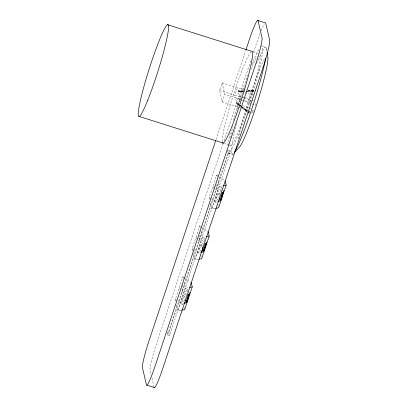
<?xml version="1.0" encoding="UTF-8"?>
<svg xmlns="http://www.w3.org/2000/svg" width="408" height="408" viewBox="0 0 408 408"><rect width="100%" height="100%" fill="white"/><g stroke="black" fill="none" stroke-linecap="round" stroke-linejoin="round"><path stroke-width="0.31" stroke-dasharray="2.04 1.53" d="M227.486 149.991L227.486 152.414L228.679 153.204L232.499 154.413L233.381 153.49M227.96 150.144L229.393 150.598L229.393 153.015L230.056 153.454L169.407 335.468L167.494 334.861L167.101 333.147M249.028 110.69L248.946 113.347L249.268 113.801L247.855 112.557M222.095 82.87L224.737 94.304L240.016 99.144L237.502 106.682L222.222 101.847L219.581 90.413L222.095 82.87L237.374 87.71L246.345 89.755M222.222 101.847L224.737 94.304M216.102 139.444L245.718 50.567M219.581 90.413L234.86 95.253L237.374 87.71M223.14 143.677L156.657 343.194A24.149 2.264 -72.4 0 0 150.108 370.112L151.235 375.013M224.145 140.653L250.94 60.241M253.562 52.382L257.188 41.499A24.149 2.264 -72.4 0 1 260.039 33.451M175.695 301.267L175.272 299.431L182.809 276.803L183.809 277.522M192.8 250.971L192.234 248.518L199.777 225.889L208.264 231.999M209.625 199.446L209.202 197.61L216.74 174.981L218.739 176.419M179.734 289.257L180.112 288.125M196.508 238.915L197.074 237.216M213.476 188.001L214.042 186.303M198.966 237.334L199.752 234.967M216.52 184.645L215.73 187.017L220.249 190.266L221.233 187.303L221.921 187.797L219.647 194.621M167.494 334.861L228.414 152.041M169.407 335.468L168.744 332.607L229.393 150.598M180.994 310.289L177.908 310.865L185.451 288.237L184.064 282.234M198.579 259.259L194.876 259.952L202.414 237.323L200.899 230.75M214.924 208.463L211.839 209.039L219.376 186.415L217.862 179.841M250.624 102.189L249.808 98.659L252.322 91.117L246.942 89.893M219.392 195.723C218.657 197.171 218.576 199.849 216.719 200.262L216.556 200.129C215.332 198.4 220.147 192.209 218.101 192.841L216.281 197.365L215.444 201.287A5.528 1.479 -69.1 0 0 215.852 202.475L216.526 202.368L217.546 201.18M251.374 112.256L253.108 112.955L254.077 110.053M184.819 299.395L185.15 298.483M184.656 299.855L183.605 301.747L182.631 301.956C181.407 300.222 186.221 294.035 184.171 294.663L182.356 299.186L181.514 303.108A5.528 1.479 -69.1 0 0 181.927 304.302L182.595 304.19L183.62 303.001M201.103 250.063L200.287 251.068L199.594 251.042C198.37 249.308 203.184 243.122 201.139 243.749L199.318 248.278L198.482 252.195A5.528 1.479 -69.1 0 0 198.89 253.388L199.558 253.276L200.583 252.093M219.376 186.415L222.462 185.839M202.414 237.323L205.499 236.747M185.451 288.237L188.537 287.66M242.627 91.433L238.318 91.805L242.643 91.504M248.166 90.959L255.551 90.321M243.26 91.463L245.728 91.295M246.345 91.254L254.373 90.698M244.392 90.948L238.165 91.132L242.49 91.29M248.13 90.836L255.607 90.617M246.197 91.428L254.235 91.718M241.159 97.017L239.394 96.456L238.048 90.617L244.27 91.035M248.003 91.285L254.852 91.744M234.86 95.253L241.439 96.752M242.036 96.885L249.808 98.659M238.048 90.617L252.664 95.049M265.292 47.236L261.472 46.028A56.345 5.289 -72.4 0 1 251.864 95.615A56.345 5.289 -72.4 0 1 228.679 153.204M253.256 51.821L257.953 53.31M241.745 97.201L243.51 97.762M244.096 97.946L251.144 100.179M251.736 100.363L253.496 100.924M240.771 99.608L235.482 97.935L236.829 103.775L240.531 106.08M244.295 100.725L250.17 102.587M224.558 143.499L231.025 145.549M228.143 152.847L230.056 153.454M166.836 332L168.744 332.607M236.829 103.775L239.185 104.555M242.724 105.723L248.62 107.671M249.212 107.865L250.981 108.446M240.016 99.144L241.75 99.838M242.326 100.072L251.578 103.785M252.154 104.02L255.622 105.412L254.944 102.469M238.654 107.146L247.33 110.629M241.062 106.406L247.936 110.685M248.462 111.012L250.053 112.001L248.446 110.935M238.843 104.657L236.711 103.26L238.654 104.769M239.379 105.004L247.911 110.583M219.239 176.776L225.231 181.091M213.981 188.369L219.545 192.372L218.581 195.264L219.269 195.758M209.202 197.61L211.196 199.043M211.696 199.405L216.694 202.995M198.767 237.93L203.281 241.174L204.27 238.216L204.959 238.711L202.302 246.672L201.618 246.177L202.582 243.28L198.028 240.006M192.234 248.518L193.234 249.237M193.734 249.599L199.726 253.909M184.309 277.879L190.801 282.55M182.172 285.437L182.789 285.88L181.805 288.839L186.318 292.087L187.303 289.129L187.991 289.624L185.339 297.585L184.651 297.09L185.614 294.194L181.06 290.919M175.272 299.431L183.263 305.179M239.139 105.147L240.598 106.279M241.082 106.656L247.396 111.568M247.88 111.945L249.339 113.077M240.485 105.81L236.553 102.587L238.91 104.667M242.454 107.416L247.37 111.44M247.86 111.843L249.334 113.052M239.379 105.08L240.791 106.325M241.266 106.743L247.386 112.139M252.322 91.117L253.271 95.232M252.43 110.012L253.108 112.955M216.74 174.981L217.586 178.653M217.826 204.296L218.224 206.035M210.451 203.036L211.839 209.039M199.777 225.889L200.201 227.73M200.726 254.628L201.394 257.524M193.356 253.378L194.876 259.952M182.809 276.803L183.233 278.639M184.161 307.275L184.564 309.014M176.526 304.863L177.908 310.865M151.944 378.073L153.923 386.646M266.49 48.027L266.954 51.153M256.484 63.816A56.345 5.289 -72.4 0 1 266.485 52.418M233.529 153.434A56.345 5.289 -72.4 0 1 237.247 121.671M222.243 141.535A48.292 4.534 -72.4 0 1 234.151 92.601A48.292 4.534 -72.4 0 1 251.491 51.265M238.287 138.985A48.292 4.534 -72.4 0 1 250.201 95.074A48.292 4.534 -72.4 0 1 264.787 58.558M227.807 145.437A56.345 5.289 -72.4 0 1 230.367 132.539M233.427 120.462A56.345 5.289 -72.4 0 1 234.105 117.973M234.279 117.351A56.345 5.289 -72.4 0 1 247.855 75.036M251.874 64.551A56.345 5.289 -72.4 0 1 259.156 48.889M261.089 30.758A24.149 2.264 -72.4 0 1 264.211 24.046M260.156 54.361A48.292 4.534 -72.4 0 1 247.054 108.191A48.292 4.534 -72.4 0 1 229.995 144.871M230.433 137.838A48.292 4.534 -72.4 0 1 232.856 126.205M237.476 109.013A48.292 4.534 -72.4 0 1 244.346 87.343M250.9 69.564A48.292 4.534 -72.4 0 1 257.147 56.136"/><path stroke-width="0.61" d="M185.247 300.523C187.073 303.725 187.323 293.913 188.965 294.188C188.078 297.356 187.66 301.374 184.951 303.526L184.467 302.782M219.178 198.701C221.003 201.904 221.248 192.086 222.895 192.367C222.008 195.534 221.59 199.553 218.882 201.7L218.392 200.96M201.481 250.946L201.572 252.47L201.914 252.613C204.622 250.461 205.04 246.442 205.933 243.275C204.979 242.673 202.332 255.184 202.394 248.579M202.526 248.135L202.786 247.248M215.699 140.653L149.017 340.777A24.149 2.264 -72.4 0 0 142.469 367.69L146.426 384.841A24.149 2.264 -72.4 0 0 154.958 366.501L255.484 64.806A24.149 2.264 -72.4 0 0 262.038 37.888L258.075 20.737A24.149 2.264 -72.4 0 0 249.548 39.076L245.922 49.96M186.604 302.517L187.175 300.798M203.76 251.032L204.714 248.166M221.294 198.4L222.253 195.534M186.686 302.869L189.944 292.358M203.847 251.369L207.009 241.883M191.301 282.912L192.239 286.967L184.696 309.595L181.611 310.172M208.264 231.999L209.202 236.059L201.664 258.682L199.196 259.146M225.231 181.091L226.165 185.145L218.627 207.774L215.541 208.35M234.263 152.572L238.665 147.966A48.292 4.534 -72.4 0 0 256.647 104.632A48.292 4.534 -72.4 0 0 267.796 56.778L267.143 52.403M223.079 185.722L226.165 185.145M206.117 236.635L209.202 236.059M189.771 287.431L192.239 286.967M257.565 20.4L265.205 22.817A24.149 2.264 -72.4 0 1 265.715 23.159L269.678 40.31A24.149 2.264 -72.4 0 1 263.124 67.223L162.598 368.924A24.149 2.264 -72.4 0 1 154.066 387.263M167.459 24.648L251.491 51.265A48.292 4.534 -72.4 0 1 241.368 99.792A48.292 4.534 -72.4 0 1 222.36 142.448M139.352 116.515L223.385 143.126M146.941 385.183L154.581 387.6M223.87 190.536L220.616 201.047L220.534 200.695M265.664 58.069A56.345 5.289 -72.4 0 1 251.736 109.237A56.345 5.289 -72.4 0 1 234.814 151.552M147.579 100.633A48.292 4.534 -72.4 0 0 168.484 25.327A48.292 4.534 -72.4 0 0 144.151 85.782A48.292 4.534 -72.4 0 0 147.579 100.633"/></g></svg>
